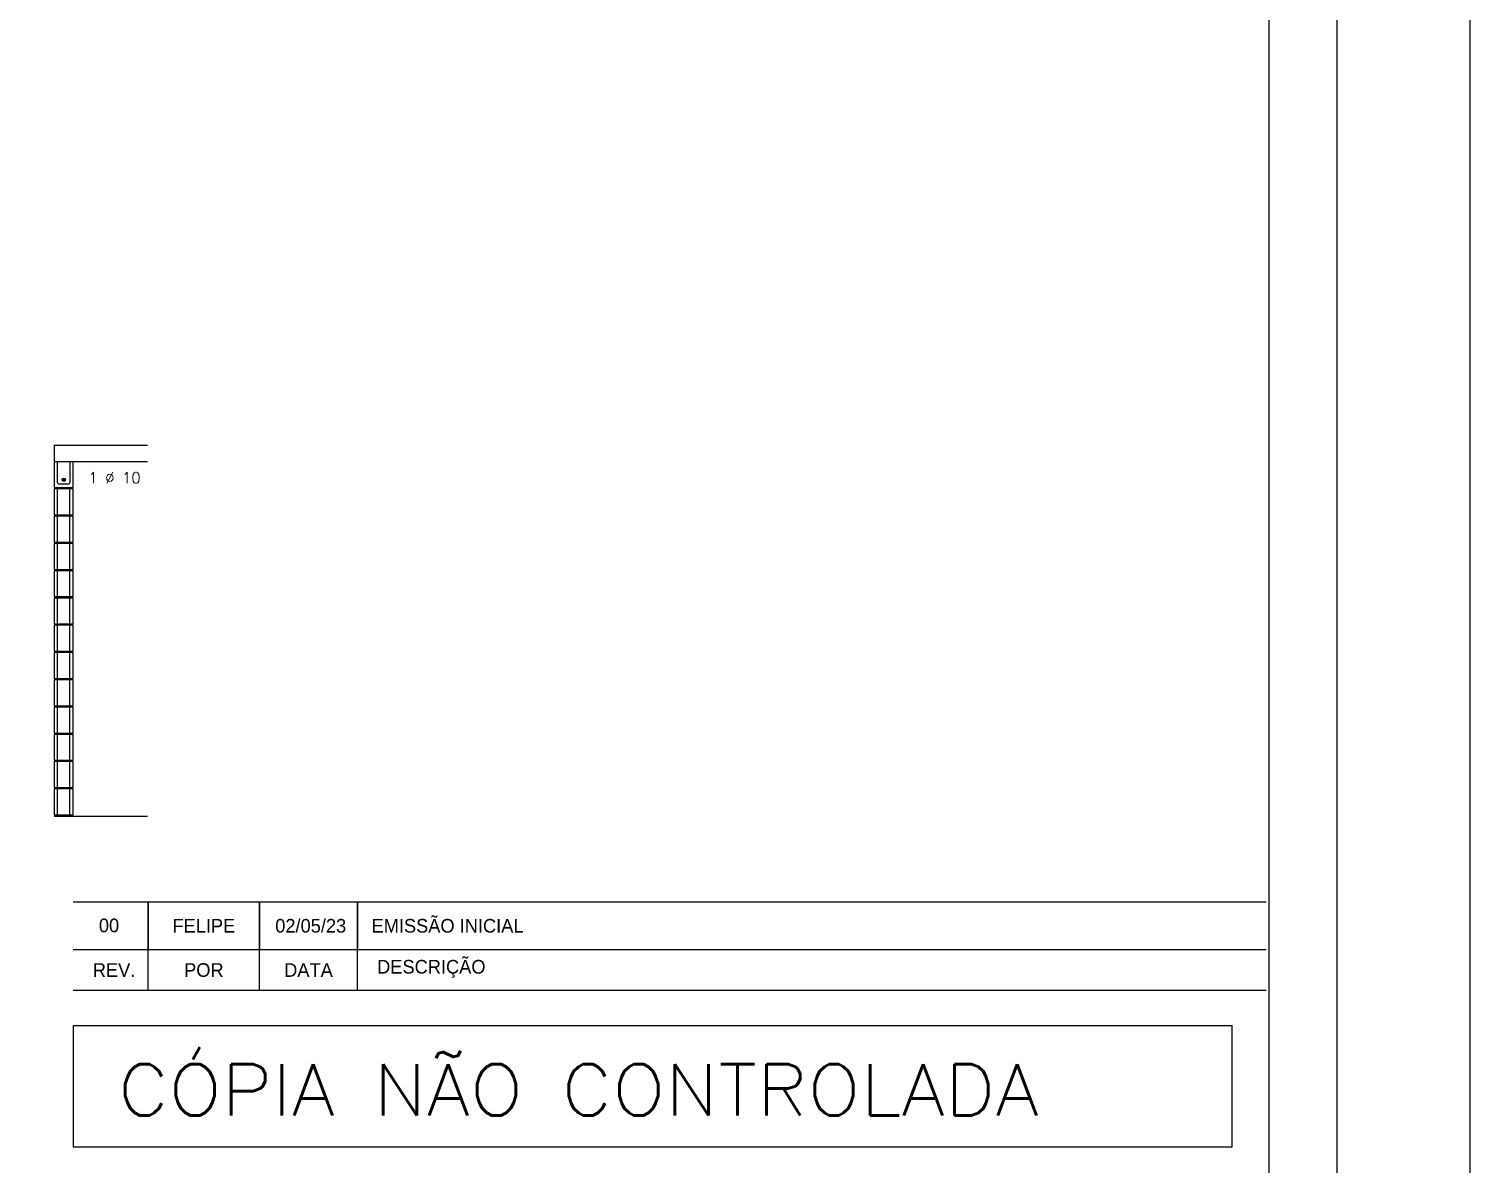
# Model space of a CAD drawing. Extents: x -1.9 to 86, y -1.6 to 61.
# Drawn here: x 64.91 to 86.05, y 13.29 to 29.94 of the extents above; entities that cross this region are included whole.
import ezdxf
from ezdxf.enums import TextEntityAlignment as Align

# ---------------------------------------------------------------- set-up
doc = ezdxf.new("R2010")
doc.units = 0
doc.header["$MEASUREMENT"] = 0
doc.linetypes.add('HIDDEN', pattern=[9.525, 6.35, -3.175])
doc.layers.get('0').update_dxf_attribs({"linetype": 'CONTINUOUS'})
doc.layers.get('Defpoints').update_dxf_attribs({"linetype": 'CONTINUOUS'})
for name, color, linetype in [('ARQ_FOLHA', 7, 'CONTINUOUS'), ('ARQ_TXT-2', 2, 'CONTINUOUS'), ('PENA_03', 3, 'CONTINUOUS'), ('PSG-NV2-FLH-SELO', 1, 'CONTINUOUS')]:
    doc.layers.add(name, color=color, linetype=linetype)
doc.styles.add('01-MILLEU', font='GOTHIC.TTF')
doc.styles.add('R300', font='SIMPLEX.SHX', dxfattribs={"width": 1.1, "height": 5.5})
doc.styles.get("Standard").update_dxf_attribs({"font": 'ROMANS.SHX'})

msp = doc.modelspace()

# ---------------------------------------------------------------- linework, layer by layer
at = {"color": 5, "linetype": 'Continuous'}
for p, q in [((65.56, 15.324), (65.56, 13.545)), ((65.56, 15.324), (82.56, 15.324)), ((82.56, 13.545), (82.56, 15.324)), ((65.56, 13.545), (82.56, 13.545))]:
    msp.add_line(p, q, dxfattribs=at)
at = {"layer": 'ARQ_FOLHA', "color": 1}
for points in [[(0, 0), (84.1, 0), (84.1, 59.4), (0, 59.4)], [(2.5, 1), (83.1, 1), (83.1, 58.4), (2.5, 58.4)]]:
    msp.add_lwpolyline(points, close=True, dxfattribs=at)
at = {"layer": 'Defpoints', "color": 8, "linetype": 'HIDDEN', "ltscale": 100}
msp.add_lwpolyline([(-1.95, 60.95), (-1.95, -1.55), (86.05, -1.55), (86.05, 60.95)], close=True, dxfattribs=at)
at = {"layer": 'PENA_03', "linetype": 'Continuous'}
for p, q in [((65.281, 23.836), (65.281, 23.216)), ((65.281, 23.836), (66.652, 23.836)), ((65.281, 23.596), (66.652, 23.596)), ((65.331, 22.816), (65.331, 23.196)), ((65.511, 22.816), (65.511, 23.196)), ((65.331, 22.416), (65.331, 22.796)), ((65.511, 22.416), (65.511, 22.796)), ((65.331, 22.016), (65.331, 22.396)), ((65.511, 22.016), (65.511, 22.396)), ((65.331, 21.616), (65.331, 21.996)), ((65.511, 21.616), (65.511, 21.996)), ((65.331, 21.216), (65.331, 21.596)), ((65.511, 21.216), (65.511, 21.596)), ((65.331, 20.816), (65.331, 21.196)), ((65.511, 20.816), (65.511, 21.196)), ((65.331, 20.416), (65.331, 20.796)), ((65.511, 20.416), (65.511, 20.796)), ((65.331, 20.016), (65.331, 20.396)), ((65.511, 20.016), (65.511, 20.396)), ((65.331, 19.616), (65.331, 19.996)), ((65.511, 19.616), (65.511, 19.996)), ((65.331, 19.216), (65.331, 19.596)), ((65.511, 19.216), (65.511, 19.596)), ((65.331, 18.816), (65.331, 19.196)), ((65.511, 18.816), (65.511, 19.196)), ((65.331, 18.416), (65.331, 18.796)), ((65.511, 18.416), (65.511, 18.796)), ((65.281, 18.396), (66.652, 18.396))]:
    msp.add_line(p, q, dxfattribs=at)
for points in [[(65.281, 23.216), (65.561, 23.216), (65.561, 23.596)], [(65.511, 23.596), (65.511, 23.286), (65.491, 23.266), (65.351, 23.266), (65.331, 23.286), (65.331, 23.596)], [(65.281, 22.816), (65.561, 22.816), (65.561, 23.196), (65.281, 23.196), (65.281, 22.816)], [(65.281, 22.416), (65.561, 22.416), (65.561, 22.796), (65.281, 22.796), (65.281, 22.416)], [(65.281, 22.016), (65.561, 22.016), (65.561, 22.396), (65.281, 22.396), (65.281, 22.016)], [(65.281, 21.616), (65.561, 21.616), (65.561, 21.996), (65.281, 21.996), (65.281, 21.616)], [(65.281, 21.216), (65.561, 21.216), (65.561, 21.596), (65.281, 21.596), (65.281, 21.216)], [(65.281, 20.816), (65.561, 20.816), (65.561, 21.196), (65.281, 21.196), (65.281, 20.816)], [(65.281, 20.416), (65.561, 20.416), (65.561, 20.796), (65.281, 20.796), (65.281, 20.416)], [(65.281, 20.016), (65.561, 20.016), (65.561, 20.396), (65.281, 20.396), (65.281, 20.016)], [(65.281, 19.616), (65.561, 19.616), (65.561, 19.996), (65.281, 19.996), (65.281, 19.616)], [(65.281, 19.216), (65.561, 19.216), (65.561, 19.596), (65.281, 19.596), (65.281, 19.216)], [(65.281, 18.816), (65.561, 18.816), (65.561, 19.196), (65.281, 19.196), (65.281, 18.816)], [(65.281, 18.416), (65.561, 18.416), (65.561, 18.796), (65.281, 18.796), (65.281, 18.416)]]:
    msp.add_lwpolyline(points, dxfattribs=at)
msp.add_circle((65.423, 23.331), 0.025, dxfattribs=at)
for points in [[(65.448, 23.331), (65.41, 23.353), (65.399, 23.34)], [(65.448, 23.331), (65.399, 23.34), (65.399, 23.323)], [(65.448, 23.331), (65.399, 23.323), (65.41, 23.31)], [(65.448, 23.331), (65.427, 23.356), (65.41, 23.353)], [(65.448, 23.331), (65.41, 23.31), (65.427, 23.307)], [(65.448, 23.331), (65.442, 23.347), (65.427, 23.356)], [(65.448, 23.331), (65.427, 23.307), (65.442, 23.315)], [(65.448, 23.331), (65.442, 23.315), (65.448, 23.331)]]:
    msp.add_solid(points, dxfattribs=at)
at = {"layer": 'PSG-NV2-FLH-SELO'}
for p, q in [((66.659, 15.84), (66.659, 16.44)), ((68.294, 15.84), (68.294, 16.44)), ((69.728, 15.84), (69.728, 16.44)), ((83.06, 15.84), (65.56, 15.84))]:
    msp.add_line(p, q, dxfattribs=at)
at = {"layer": 'PSG-NV2-FLH-SELO', "color": 251}
msp.add_lwpolyline([(65.56, 17.139), (66.659, 17.139), (66.659, 16.44), (66.659, 17.139), (68.294, 17.139), (68.294, 16.44), (68.294, 17.139), (69.728, 17.139), (69.728, 16.44), (69.728, 17.139), (81.76, 17.139), (81.76, 17.139), (83.06, 17.139)], dxfattribs=at)
at = {"layer": 'PSG-NV2-FLH-SELO'}
msp.add_lwpolyline([(65.56, 16.44), (83.06, 16.44)], dxfattribs=at)

# ---------------------------------------------------------------- texts
at = {"color": 5, "linetype": 'Continuous', "style": 'R300', "width": 1.1}
msp.add_text('CÓPIA NÃO CONTROLADA', height=0.75, dxfattribs=at).set_placement((66.218, 14.008))
at = {"layer": 'ARQ_TXT-2', "style": '01-MILLEU'}
msp.add_text('EMISSÃO INICIAL', height=0.2, dxfattribs=at).set_placement((69.936, 16.689))
at = {"layer": 'ARQ_TXT-2', "char_height": 0.2, "style": '01-MILLEU'}
for s, insert, width, attachment_point in [('DESCRIÇÃO', (70.018, 16.288), 3.93571, 1), ('REV.', (66.16, 16.24), 0.99956, 2), ('POR', (67.477, 16.24), 1.63449, 2), ('DATA', (68.655, 16.24), 3.93571, 1)]:
    msp.add_mtext(s, dxfattribs=dict(at, insert=insert, width=width, attachment_point=attachment_point))
at = {"layer": 'ARQ_TXT-2', "style": '01-MILLEU'}
for tag, text, p in [('00', '000', (66.086, 16.794)), ('FELIPE', 'RESP.DESEN', (67.477, 16.789)), ('02/05/23', '01/01/17', (69.044, 16.789))]:
    msp.add_attdef(tag, text=text, height=0.2, dxfattribs=at).set_placement(p, align=Align.MIDDLE_CENTER)
at = {"layer": 'PENA_03', "linetype": 'Continuous'}
msp.add_text('1 %%c 10', height=0.16, dxfattribs=at).set_placement((65.782, 23.28))

doc.saveas('drawing.dxf')
